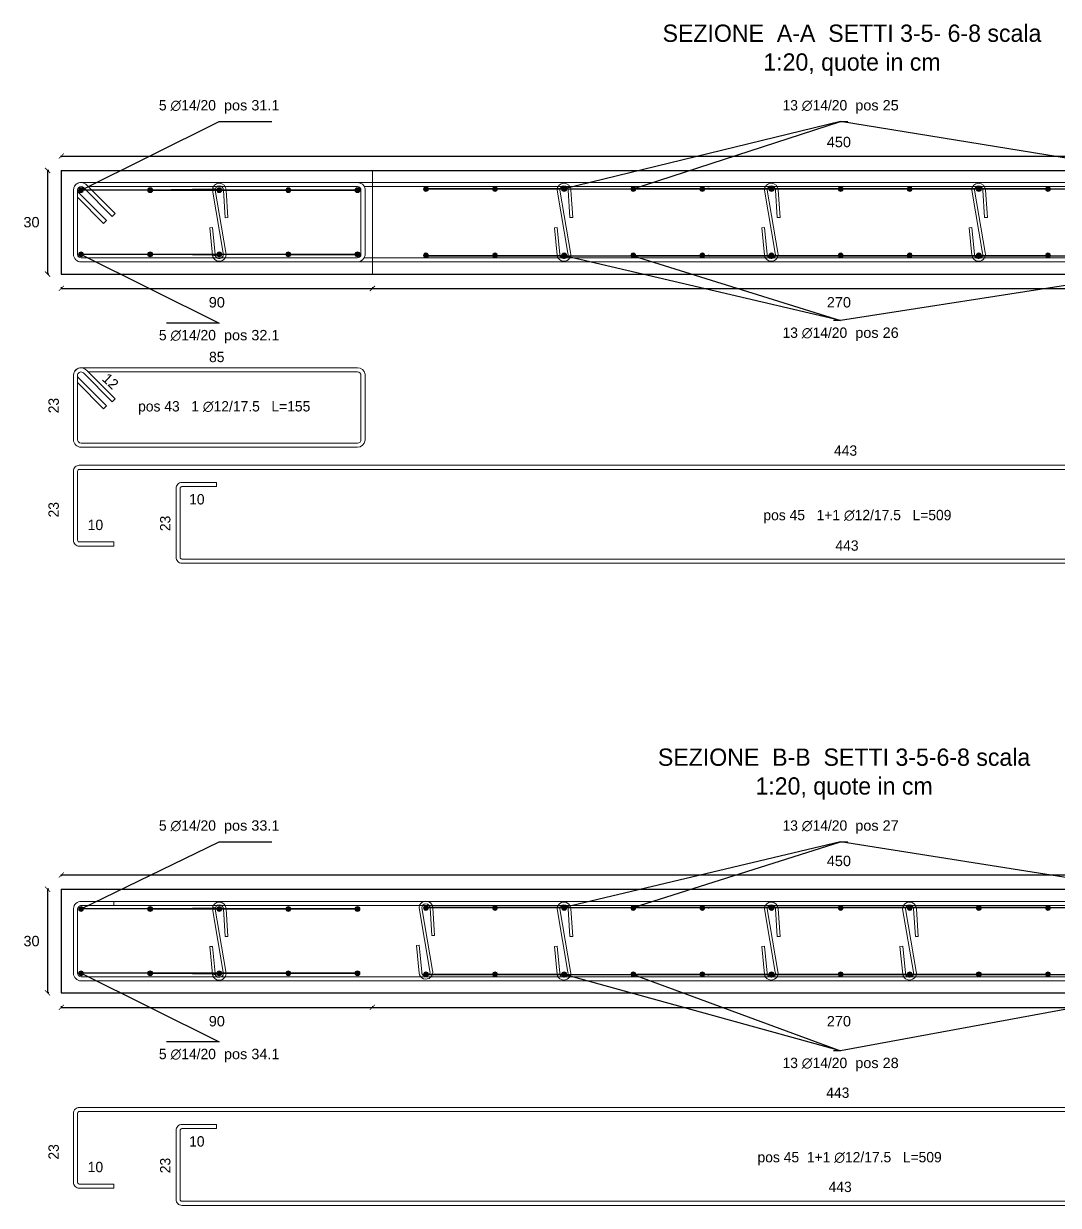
# Model space of a CAD drawing. Header units: millimetres. Extents: x 1415 to 3549, y 2194 to 4677.
# Drawn here: x 1722.825 to 1725.819, y 2311.706 to 2315.126 of the extents above; entities that cross this region are included whole.
import ezdxf
from ezdxf import colors
from ezdxf.entities.mleader import LeaderData, LeaderLine
from ezdxf.math import Vec2, Vec3

# ---------------------------------------------------------------- set-up
doc = ezdxf.new("R2010")
doc.units = ezdxf.units.MM
doc.linetypes.add('ACAD_ISO02W100', pattern=[15, 12, -3])
doc.layers.get('0').update_dxf_attribs({"plot": 0})
for name, color, linetype, lineweight in [('giunti', 7, 'Continuous', 15), ('Layer3', 7, 'Continuous', 15), ('Layer4', 7, 'Continuous', 15), ('quote', 252, 'Continuous', 5), ('Setti', 5, 'Continuous', 30), ('staffe', 10, 'Continuous', 9)]:
    doc.layers.add(name, color=color, linetype=linetype, lineweight=lineweight)
doc.styles.add('per i setti', font='ARIALN.TTF')
doc.styles.get("Standard").update_dxf_attribs({"font": 'arial.ttf'})
doc.dimstyles.new('quote c.a 1 sezione setti', dxfattribs={"dimtxt": 0.03, "dimasz": 0.015, "dimexe": 0.0005, "dimexo": 0.0015, "dimgap": 0.025, "dimtad": 2, "dimtih": 1, "dimtoh": 1, "dimdec": 0, "dimlfac": 100, "dimzin": 0, "dimdsep": 46, "dimtxsty": 'Standard', "dimblk": 'ARCHTICK', "dimcen": 0, "dimclre": 252, "dimadec": 0, "dimazin": 2, "dimtfac": 1, "dimtdec": 0, "dimtofl": 0, "dimtmove": 0, "dimatfit": 3, "dimfxl": 0.0035, "dimfxlon": 1, "dimtolj": 1, "dimtzin": 0, "dimarcsym": 0})

# ---------------------------------------------------------------- blocks, each defined once
blk = doc.blocks.new('_ArchTick')
at = {"color": 0, "linetype": 'ByBlock', "const_width": 0.15}
blk.add_lwpolyline([(-0.5, -0.5), (0.5, 0.5)], dxfattribs=at)
blk = doc.blocks.new('*D137')
at = {"layer": 'Defpoints', "color": 0, "transparency": 16777216}
for p in [(1722.9344, 2314.7014), (1722.8945, 2314.4014), (1722.9344, 2314.4014)]:
    blk.add_point(p, dxfattribs=at)
at = {"layer": 'quote', "color": 252, "lineweight": -2, "transparency": 16777216}
for p, q in [((1722.898, 2314.7014), (1722.894, 2314.7014)), ((1722.898, 2314.4014), (1722.894, 2314.4014))]:
    blk.add_line(p, q, dxfattribs=at)
at = {"layer": 'quote', "color": 0, "linetype": 'Continuous', "lineweight": -2, "transparency": 16777216}
blk.add_line((1722.8945, 2314.7014), (1722.8945, 2314.4014), dxfattribs=at)
at = {"layer": 'quote', "color": 0, "lineweight": -2, "transparency": 16777216, "xscale": 0.015, "yscale": 0.015, "zscale": 0.015}
for p, rotation in [((1722.8945, 2314.7014), 90), ((1722.8945, 2314.4014), 270)]:
    blk.add_blockref('_ArchTick', p, dxfattribs=dict(at, rotation=rotation))
at = {"layer": 'quote', "color": 0, "transparency": 16777216, "insert": (1722.8481, 2314.5514), "char_height": 0.03, "attachment_point": 5}
blk.add_mtext('\\A1;30', dxfattribs=at)
blk = doc.blocks.new('*D138')
at = {"layer": 'Defpoints', "color": 0, "transparency": 16777216}
for p in [(1727.4344, 2314.7431), (1722.9344, 2314.7014), (1727.4344, 2314.7014)]:
    blk.add_point(p, dxfattribs=at)
at = {"layer": 'quote', "color": 252, "lineweight": -2, "transparency": 16777216}
for p, q in [((1722.9344, 2314.7396), (1722.9344, 2314.7436)), ((1727.4344, 2314.7396), (1727.4344, 2314.7436))]:
    blk.add_line(p, q, dxfattribs=at)
at = {"layer": 'quote', "color": 0, "linetype": 'Continuous', "lineweight": -2, "transparency": 16777216}
blk.add_line((1722.9344, 2314.7431), (1727.4344, 2314.7431), dxfattribs=at)
at = {"layer": 'quote', "color": 0, "lineweight": -2, "transparency": 16777216, "xscale": 0.015, "yscale": 0.015, "zscale": 0.015, "rotation": 180}
blk.add_blockref('_ArchTick', (1722.9344, 2314.7431), dxfattribs=at)
at = {"layer": 'quote', "color": 0, "lineweight": -2, "transparency": 16777216, "xscale": 0.015, "yscale": 0.015, "zscale": 0.015}
blk.add_blockref('_ArchTick', (1727.4344, 2314.7431), dxfattribs=at)
at = {"layer": 'quote', "color": 0, "transparency": 16777216, "insert": (1725.1844, 2314.7834), "char_height": 0.03, "attachment_point": 5}
blk.add_mtext('\\A1;450', dxfattribs=at)
blk = doc.blocks.new('*D139')
at = {"layer": 'Defpoints', "color": 0, "transparency": 16777216}
for p in [(1722.9344, 2314.4014), (1723.8344, 2314.4014), (1723.8344, 2314.3598)]:
    blk.add_point(p, dxfattribs=at)
at = {"layer": 'quote', "color": 252, "lineweight": -2, "transparency": 16777216}
for p, q in [((1722.9344, 2314.3633), (1722.9344, 2314.3593)), ((1723.8344, 2314.3633), (1723.8344, 2314.3593))]:
    blk.add_line(p, q, dxfattribs=at)
at = {"layer": 'quote', "color": 0, "linetype": 'Continuous', "lineweight": -2, "transparency": 16777216}
blk.add_line((1722.9344, 2314.3598), (1723.8344, 2314.3598), dxfattribs=at)
at = {"layer": 'quote', "color": 0, "lineweight": -2, "transparency": 16777216, "xscale": 0.015, "yscale": 0.015, "zscale": 0.015, "rotation": 180}
blk.add_blockref('_ArchTick', (1722.9344, 2314.3598), dxfattribs=at)
at = {"layer": 'quote', "color": 0, "lineweight": -2, "transparency": 16777216, "xscale": 0.015, "yscale": 0.015, "zscale": 0.015}
blk.add_blockref('_ArchTick', (1723.8344, 2314.3598), dxfattribs=at)
at = {"layer": 'quote', "color": 0, "transparency": 16777216, "insert": (1723.3844, 2314.3195), "char_height": 0.03, "attachment_point": 5}
blk.add_mtext('\\A1;90', dxfattribs=at)
blk = doc.blocks.new('*D135')
at = {"layer": 'Defpoints', "color": 0, "transparency": 16777216}
for p in [(1723.8344, 2314.4014), (1726.5344, 2314.4014), (1726.5344, 2314.3598)]:
    blk.add_point(p, dxfattribs=at)
at = {"layer": 'quote', "color": 252, "lineweight": -2, "transparency": 16777216}
for p, q in [((1723.8344, 2314.3633), (1723.8344, 2314.3593)), ((1726.5344, 2314.3633), (1726.5344, 2314.3593))]:
    blk.add_line(p, q, dxfattribs=at)
at = {"layer": 'quote', "color": 0, "linetype": 'Continuous', "lineweight": -2, "transparency": 16777216}
blk.add_line((1723.8344, 2314.3598), (1726.5344, 2314.3598), dxfattribs=at)
at = {"layer": 'quote', "color": 0, "lineweight": -2, "transparency": 16777216, "xscale": 0.015, "yscale": 0.015, "zscale": 0.015, "rotation": 180}
blk.add_blockref('_ArchTick', (1723.8344, 2314.3598), dxfattribs=at)
at = {"layer": 'quote', "color": 0, "lineweight": -2, "transparency": 16777216, "xscale": 0.015, "yscale": 0.015, "zscale": 0.015}
blk.add_blockref('_ArchTick', (1726.5344, 2314.3598), dxfattribs=at)
at = {"layer": 'quote', "color": 0, "transparency": 16777216, "insert": (1725.1844, 2314.3195), "char_height": 0.03, "attachment_point": 5}
blk.add_mtext('\\A1;270', dxfattribs=at)
blk = doc.blocks.new('*U395')
at = {"layer": 'Layer3'}
blk.add_circle((0, 0), 0.007, dxfattribs=at)
blk = doc.blocks.new('*U396')
at = {"layer": 'Layer3', "color": 0, "linetype": 'ByBlock', "lineweight": -2, "transparency": 16777216}
for p in [(0, 0.186), (0.2, 0.186), (0.4, 0.186), (0.6, 0.186), (0.8, 0.186), (0, 0), (0.2, 0), (0.4, 0), (0.6, 0), (0.8, 0)]:
    blk.add_blockref('*U395', p, dxfattribs=at)
blk = doc.blocks.new('*U399')
at = {"layer": 'Layer3', "transparency": 33554687}
h = blk.add_hatch(color=256, dxfattribs=at)
h.dxf.hatch_style = 1
h.paths.add_polyline_path([(0.007, 0, 1), (-0.007, 0, 1)])
at = {"layer": 'Layer3'}
blk.add_circle((0, 0), 0.007, dxfattribs=at)
blk = doc.blocks.new('*U400')
at = {"layer": 'Layer3', "color": 0, "linetype": 'ByBlock', "lineweight": -2, "transparency": 16777216}
for p in [(0, 0), (0.2, 0), (0.4, 0), (0.6, 0), (0.8, 0), (1, 0), (1.2, 0), (1.4, 0), (1.6, 0), (1.8, 0), (2, 0), (2.2, 0), (2.4, 0), (0, -0.192), (0.2, -0.192), (0.4, -0.192), (0.6, -0.192), (0.8, -0.192), (1, -0.192), (1.2, -0.192), (1.4, -0.192), (1.6, -0.192), (1.8, -0.192), (2, -0.192), (2.2, -0.192), (2.4, -0.192)]:
    blk.add_blockref('*U399', p, dxfattribs=at)
blk = doc.blocks.new('*D999')
at = {"layer": 'Defpoints', "color": 0, "transparency": 16777216}
for p in [(1722.9344, 2312.6208), (1722.8945, 2312.3208), (1722.9344, 2312.3208)]:
    blk.add_point(p, dxfattribs=at)
at = {"layer": 'quote', "color": 252, "lineweight": -2, "transparency": 16777216}
for p, q in [((1722.898, 2312.6208), (1722.894, 2312.6208)), ((1722.898, 2312.3208), (1722.894, 2312.3208))]:
    blk.add_line(p, q, dxfattribs=at)
at = {"layer": 'quote', "color": 0, "linetype": 'Continuous', "lineweight": -2, "transparency": 16777216}
blk.add_line((1722.8945, 2312.6208), (1722.8945, 2312.3208), dxfattribs=at)
at = {"layer": 'quote', "color": 0, "lineweight": -2, "transparency": 16777216, "xscale": 0.015, "yscale": 0.015, "zscale": 0.015}
for p, rotation in [((1722.8945, 2312.6208), 90), ((1722.8945, 2312.3208), 270)]:
    blk.add_blockref('_ArchTick', p, dxfattribs=dict(at, rotation=rotation))
at = {"layer": 'quote', "color": 0, "transparency": 16777216, "insert": (1722.8481, 2312.4708), "char_height": 0.03, "attachment_point": 5}
blk.add_mtext('\\A1;30', dxfattribs=at)
blk = doc.blocks.new('*D1000')
at = {"layer": 'Defpoints', "color": 0, "transparency": 16777216}
for p in [(1727.4344, 2312.6624), (1722.9344, 2312.6208), (1727.4344, 2312.6208)]:
    blk.add_point(p, dxfattribs=at)
at = {"layer": 'quote', "color": 252, "lineweight": -2, "transparency": 16777216}
for p, q in [((1722.9344, 2312.6589), (1722.9344, 2312.6629)), ((1727.4344, 2312.6589), (1727.4344, 2312.6629))]:
    blk.add_line(p, q, dxfattribs=at)
at = {"layer": 'quote', "color": 0, "linetype": 'Continuous', "lineweight": -2, "transparency": 16777216}
blk.add_line((1722.9344, 2312.6624), (1727.4344, 2312.6624), dxfattribs=at)
at = {"layer": 'quote', "color": 0, "lineweight": -2, "transparency": 16777216, "xscale": 0.015, "yscale": 0.015, "zscale": 0.015, "rotation": 180}
blk.add_blockref('_ArchTick', (1722.9344, 2312.6624), dxfattribs=at)
at = {"layer": 'quote', "color": 0, "lineweight": -2, "transparency": 16777216, "xscale": 0.015, "yscale": 0.015, "zscale": 0.015}
blk.add_blockref('_ArchTick', (1727.4344, 2312.6624), dxfattribs=at)
at = {"layer": 'quote', "color": 0, "transparency": 16777216, "insert": (1725.1844, 2312.7027), "char_height": 0.03, "attachment_point": 5}
blk.add_mtext('\\A1;450', dxfattribs=at)
blk = doc.blocks.new('*D1001')
at = {"layer": 'Defpoints', "color": 0, "transparency": 16777216}
for p in [(1722.9344, 2312.3208), (1723.8344, 2312.3208), (1723.8344, 2312.2791)]:
    blk.add_point(p, dxfattribs=at)
at = {"layer": 'quote', "color": 252, "lineweight": -2, "transparency": 16777216}
for p, q in [((1722.9344, 2312.2826), (1722.9344, 2312.2786)), ((1723.8344, 2312.2826), (1723.8344, 2312.2786))]:
    blk.add_line(p, q, dxfattribs=at)
at = {"layer": 'quote', "color": 0, "linetype": 'Continuous', "lineweight": -2, "transparency": 16777216}
blk.add_line((1722.9344, 2312.2791), (1723.8344, 2312.2791), dxfattribs=at)
at = {"layer": 'quote', "color": 0, "lineweight": -2, "transparency": 16777216, "xscale": 0.015, "yscale": 0.015, "zscale": 0.015, "rotation": 180}
blk.add_blockref('_ArchTick', (1722.9344, 2312.2791), dxfattribs=at)
at = {"layer": 'quote', "color": 0, "lineweight": -2, "transparency": 16777216, "xscale": 0.015, "yscale": 0.015, "zscale": 0.015}
blk.add_blockref('_ArchTick', (1723.8344, 2312.2791), dxfattribs=at)
at = {"layer": 'quote', "color": 0, "transparency": 16777216, "insert": (1723.3844, 2312.2388), "char_height": 0.03, "attachment_point": 5}
blk.add_mtext('\\A1;90', dxfattribs=at)
blk = doc.blocks.new('*D998')
at = {"layer": 'Defpoints', "color": 0, "transparency": 16777216}
for p in [(1723.8344, 2312.3208), (1726.5344, 2312.3208), (1726.5344, 2312.2791)]:
    blk.add_point(p, dxfattribs=at)
at = {"layer": 'quote', "color": 252, "lineweight": -2, "transparency": 16777216}
for p, q in [((1723.8344, 2312.2826), (1723.8344, 2312.2786)), ((1726.5344, 2312.2826), (1726.5344, 2312.2786))]:
    blk.add_line(p, q, dxfattribs=at)
at = {"layer": 'quote', "color": 0, "linetype": 'Continuous', "lineweight": -2, "transparency": 16777216}
blk.add_line((1723.8344, 2312.2791), (1726.5344, 2312.2791), dxfattribs=at)
at = {"layer": 'quote', "color": 0, "lineweight": -2, "transparency": 16777216, "xscale": 0.015, "yscale": 0.015, "zscale": 0.015, "rotation": 180}
blk.add_blockref('_ArchTick', (1723.8344, 2312.2791), dxfattribs=at)
at = {"layer": 'quote', "color": 0, "lineweight": -2, "transparency": 16777216, "xscale": 0.015, "yscale": 0.015, "zscale": 0.015}
blk.add_blockref('_ArchTick', (1726.5344, 2312.2791), dxfattribs=at)
at = {"layer": 'quote', "color": 0, "transparency": 16777216, "insert": (1725.1844, 2312.2388), "char_height": 0.03, "attachment_point": 5}
blk.add_mtext('\\A1;270', dxfattribs=at)
blk = doc.blocks.new('*U994')
at = {"layer": 'Layer3'}
blk.add_circle((0, 0), 0.007, dxfattribs=at)
blk = doc.blocks.new('*U995')
at = {"layer": 'Layer3', "color": 0, "linetype": 'ByBlock', "lineweight": -2, "transparency": 16777216}
for p in [(0, 0.186), (0.2, 0.186), (0.4, 0.186), (0.6, 0.186), (0.8, 0.186), (0, 0), (0.2, 0), (0.4, 0), (0.6, 0), (0.8, 0)]:
    blk.add_blockref('*U994', p, dxfattribs=at)
blk = doc.blocks.new('*U992')
at = {"layer": 'Layer3', "transparency": 33554687}
h = blk.add_hatch(color=256, dxfattribs=at)
h.dxf.hatch_style = 1
h.paths.add_polyline_path([(0.007, 0, 1), (-0.007, 0, 1)])
at = {"layer": 'Layer3'}
blk.add_circle((0, 0), 0.007, dxfattribs=at)
blk = doc.blocks.new('*U993')
at = {"layer": 'Layer3', "color": 0, "linetype": 'ByBlock', "lineweight": -2, "transparency": 16777216}
for p in [(0, 0), (0.2, 0), (0.4, 0), (0.6, 0), (0.8, 0), (1, 0), (1.2, 0), (1.4, 0), (1.6, 0), (1.8, 0), (2, 0), (2.2, 0), (2.4, 0), (0, -0.192), (0.2, -0.192), (0.4, -0.192), (0.6, -0.192), (0.8, -0.192), (1, -0.192), (1.2, -0.192), (1.4, -0.192), (1.6, -0.192), (1.8, -0.192), (2, -0.192), (2.2, -0.192), (2.4, -0.192)]:
    blk.add_blockref('*U992', p, dxfattribs=at)

msp = doc.modelspace()

# ---------------------------------------------------------------- hatches: boundary and pattern name
at = {"layer": 'Layer3', "transparency": 33554687}
h = msp.add_hatch(color=256, dxfattribs=at)
h.dxf.hatch_style = 1
h.paths.add_polyline_path([(1722.9844, 2314.6444, 1), (1722.9984, 2314.6444, 1)])
h = msp.add_hatch(color=256, dxfattribs=at)
h.dxf.hatch_style = 1
h.paths.add_polyline_path([(1723.1844, 2314.6444, 1), (1723.1984, 2314.6444, 1)])
h = msp.add_hatch(color=256, dxfattribs=at)
h.dxf.hatch_style = 1
h.paths.add_polyline_path([(1723.3844, 2314.6444, 1), (1723.3984, 2314.6444, 1)])
h = msp.add_hatch(color=256, dxfattribs=at)
h.dxf.hatch_style = 1
h.paths.add_polyline_path([(1723.5844, 2314.6444, 1), (1723.5984, 2314.6444, 1)])
h = msp.add_hatch(color=256, dxfattribs=at)
h.dxf.hatch_style = 1
h.paths.add_polyline_path([(1723.7844, 2314.6444, 1), (1723.7984, 2314.6444, 1)])
h = msp.add_hatch(color=256, dxfattribs=at)
h.dxf.hatch_style = 1
h.paths.add_polyline_path([(1722.9844, 2314.4584, 1), (1722.9984, 2314.4584, 1)])
h = msp.add_hatch(color=256, dxfattribs=at)
h.dxf.hatch_style = 1
h.paths.add_polyline_path([(1723.1844, 2314.4584, 1), (1723.1984, 2314.4584, 1)])
h = msp.add_hatch(color=256, dxfattribs=at)
h.dxf.hatch_style = 1
h.paths.add_polyline_path([(1723.3844, 2314.4584, 1), (1723.3984, 2314.4584, 1)])
h = msp.add_hatch(color=256, dxfattribs=at)
h.dxf.hatch_style = 1
h.paths.add_polyline_path([(1723.5844, 2314.4584, 1), (1723.5984, 2314.4584, 1)])
h = msp.add_hatch(color=256, dxfattribs=at)
h.dxf.hatch_style = 1
h.paths.add_polyline_path([(1723.7844, 2314.4584, 1), (1723.7984, 2314.4584, 1)])
h = msp.add_hatch(color=256, dxfattribs=at)
h.dxf.hatch_style = 1
h.paths.add_polyline_path([(1722.9844, 2312.5638, 1), (1722.9984, 2312.5638, 1)])
h = msp.add_hatch(color=256, dxfattribs=at)
h.dxf.hatch_style = 1
h.paths.add_polyline_path([(1723.1844, 2312.5638, 1), (1723.1984, 2312.5638, 1)])
h = msp.add_hatch(color=256, dxfattribs=at)
h.dxf.hatch_style = 1
h.paths.add_polyline_path([(1723.3844, 2312.5638, 1), (1723.3984, 2312.5638, 1)])
h = msp.add_hatch(color=256, dxfattribs=at)
h.dxf.hatch_style = 1
h.paths.add_polyline_path([(1723.5844, 2312.5638, 1), (1723.5984, 2312.5638, 1)])
h = msp.add_hatch(color=256, dxfattribs=at)
h.dxf.hatch_style = 1
h.paths.add_polyline_path([(1723.7844, 2312.5638, 1), (1723.7984, 2312.5638, 1)])
h = msp.add_hatch(color=256, dxfattribs=at)
h.dxf.hatch_style = 1
h.paths.add_polyline_path([(1722.9844, 2312.3778, 1), (1722.9984, 2312.3778, 1)])
h = msp.add_hatch(color=256, dxfattribs=at)
h.dxf.hatch_style = 1
h.paths.add_polyline_path([(1723.1844, 2312.3778, 1), (1723.1984, 2312.3778, 1)])
h = msp.add_hatch(color=256, dxfattribs=at)
h.dxf.hatch_style = 1
h.paths.add_polyline_path([(1723.3844, 2312.3777, 1), (1723.3984, 2312.3777, 1)])
h = msp.add_hatch(color=256, dxfattribs=at)
h.dxf.hatch_style = 1
h.paths.add_polyline_path([(1723.5844, 2312.3778, 1), (1723.5984, 2312.3778, 1)])
h = msp.add_hatch(color=256, dxfattribs=at)
h.dxf.hatch_style = 1
h.paths.add_polyline_path([(1723.7844, 2312.3778, 1), (1723.7984, 2312.3778, 1)])

# ---------------------------------------------------------------- linework, layer by layer
at = {"layer": 'giunti'}
for centre, radius, start, end in [((1722.9915, 2314.6443), 0.0221, 87.462, 176.4146), ((1722.9914, 2314.6444), 0.01, 44.7158, 217.7387)]:
    msp.add_arc(centre, radius, start, end, dxfattribs=at)
at = {"layer": 'Layer4', "linetype": 'ACAD_ISO02W100', "ltscale": 0.2}
msp.add_line((1723.8344, 2314.4014), (1723.8344, 2314.7014), dxfattribs=at)
at = {"layer": 'Setti'}
for points in [[(1722.9344, 2314.7014), (1722.9344, 2314.7014), (1722.9344, 2314.7014), (1722.9344, 2314.5514), (1722.9344, 2314.4014), (1724.9344, 2314.4014), (1725.4044, 2314.4014)], [(1722.9344, 2314.7014), (1727.4344, 2314.7014), (1727.4344, 2314.5514)], [(1725.4044, 2314.4014), (1727.4344, 2314.4014), (1727.4344, 2314.5514)], [(1722.9344, 2312.6208), (1722.9344, 2312.6208), (1722.9344, 2312.6208), (1722.9344, 2312.4708), (1722.9344, 2312.3208), (1724.9344, 2312.3208), (1725.4044, 2312.3208)], [(1722.9344, 2312.6208), (1727.4344, 2312.6208), (1727.4344, 2312.4708)], [(1725.4044, 2312.3208), (1727.4344, 2312.3208), (1727.4344, 2312.4708)]]:
    msp.add_lwpolyline(points, dxfattribs=at)
at = {"layer": 'staffe'}
for p, q in [((1723.7915, 2314.6664), (1722.9925, 2314.6664)), ((1722.9694, 2314.6457), (1722.9694, 2314.5514)), ((1722.9814, 2314.6454), (1722.9814, 2314.5514)), ((1723.7194, 2314.6544), (1723.0123, 2314.6544)), ((1723.7914, 2314.6544), (1723.0123, 2314.6544)), ((1723.8014, 2314.6444), (1723.8014, 2314.5502)), ((1723.8134, 2314.6482), (1723.8134, 2314.5502)), ((1723.8134, 2314.6223), (1723.8134, 2314.5502)), ((1722.9694, 2314.5514), (1722.9694, 2314.4584)), ((1722.9814, 2314.5514), (1722.9814, 2314.4584)), ((1723.8014, 2314.5502), (1723.8014, 2314.4584)), ((1723.8134, 2314.5502), (1723.8134, 2314.4565)), ((1723.8134, 2314.5502), (1723.8134, 2314.4565)), ((1722.9914, 2314.4484), (1723.7914, 2314.4484)), ((1722.9914, 2314.4364), (1723.7914, 2314.4365)), ((1722.9694, 2314.1094), (1722.9694, 2314.0151)), ((1722.9814, 2314.109), (1722.9814, 2314.0151)), ((1723.7915, 2314.1301), (1722.9925, 2314.1301)), ((1723.7194, 2314.1181), (1723.0123, 2314.1181)), ((1723.7914, 2314.1181), (1723.0123, 2314.1181)), ((1723.8134, 2314.1118), (1723.8134, 2314.0138)), ((1723.8014, 2314.1081), (1723.8014, 2314.0138)), ((1723.8134, 2314.086), (1723.8134, 2314.0138)), ((1722.9694, 2314.0151), (1722.9694, 2313.9221)), ((1722.9814, 2314.0151), (1722.9814, 2313.9215)), ((1723.8014, 2314.0138), (1723.8014, 2313.9208)), ((1723.8134, 2314.0138), (1723.8134, 2313.9202)), ((1723.8134, 2314.0138), (1723.8134, 2313.9202)), ((1722.9914, 2313.9121), (1723.7914, 2313.9121)), ((1722.9914, 2313.9001), (1723.7914, 2313.9002)), ((1723.7194, 2312.5738), (1722.9924, 2312.5738)), ((1723.7914, 2312.5738), (1722.9924, 2312.5738)), ((1723.7915, 2312.5858), (1722.9925, 2312.5858)), ((1722.9694, 2312.565), (1722.9694, 2312.4708)), ((1722.9814, 2312.5647), (1722.9814, 2312.4708)), ((1722.9694, 2312.4708), (1722.9694, 2312.3778)), ((1722.9814, 2312.4708), (1722.9814, 2312.3778)), ((1722.9914, 2312.3678), (1723.7914, 2312.3678)), ((1722.9914, 2312.3558), (1723.7914, 2312.3558))]:
    msp.add_line(p, q, dxfattribs=at)
for points in [[(1722.9694, 2314.6444, -0.630562), (1723.0052, 2314.6615), (1723.09, 2314.5766), (1723.0815, 2314.5681), (1722.9985, 2314.6515)], [(1723.4105, 2314.4638, -1.077253), (1723.3717, 2314.4559), (1723.3637, 2314.5355), (1723.3716, 2314.5363), (1723.3795, 2314.4583, 1.13956), (1723.4028, 2314.4617), (1723.3714, 2314.6444, -0.995345), (1723.4113, 2314.6445), (1723.4167, 2314.5652), (1723.4087, 2314.5646), (1723.4033, 2314.6444, 0.995345), (1723.3794, 2314.6444), (1723.4105, 2314.4636)], [(1724.4079, 2314.4639, -1.077253), (1724.3691, 2314.456), (1724.361, 2314.5356), (1724.369, 2314.5364), (1724.3769, 2314.4584, 1.13956), (1724.4002, 2314.4618), (1724.3688, 2314.6446, -0.995345), (1724.4087, 2314.6446), (1724.4141, 2314.5653), (1724.4061, 2314.5647), (1724.4007, 2314.6445, 0.995345), (1724.3768, 2314.6445), (1724.4079, 2314.4638)], [(1725.0079, 2314.4639, -1.077253), (1724.9691, 2314.456), (1724.961, 2314.5356), (1724.969, 2314.5364), (1724.9769, 2314.4584, 1.13956), (1725.0002, 2314.4618), (1724.9688, 2314.6446, -0.995345), (1725.0087, 2314.6446), (1725.0141, 2314.5653), (1725.0061, 2314.5647), (1725.0007, 2314.6445, 0.995345), (1724.9768, 2314.6445), (1725.0079, 2314.4638)], [(1725.6079, 2314.4639, -1.077253), (1725.5691, 2314.456), (1725.561, 2314.5356), (1725.569, 2314.5364), (1725.5769, 2314.4584, 1.13956), (1725.6002, 2314.4618), (1725.5688, 2314.6446, -0.995345), (1725.6087, 2314.6446), (1725.6141, 2314.5653), (1725.6061, 2314.5647), (1725.6007, 2314.6445, 0.995345), (1725.5768, 2314.6445), (1725.6079, 2314.4638)], [(1723.3823, 2314.4505, 0.790491), (1723.4028, 2314.4617, 0.790491)], [(1722.9864, 2313.614, -0.414214), (1722.9694, 2313.631), (1722.9694, 2313.731), (1722.9694, 2313.831, -0.414214), (1722.9864, 2313.848), (1724.2214, 2313.848), (1725.4364, 2313.848), (1726.6381, 2313.848), (1727.3323, 2313.848), (1726.6381, 2313.848), (1725.4364, 2313.848), (1724.2214, 2313.848), (1722.9864, 2313.848, 0.414214), (1722.9694, 2313.831), (1722.9694, 2313.731), (1722.9694, 2313.631, 0.414214), (1722.9864, 2313.614), (1723.0864, 2313.614), (1723.0864, 2313.624)], [(1722.9864, 2313.626, -0.414214), (1722.9814, 2313.631), (1722.9814, 2313.731), (1722.9814, 2313.831, -0.414214), (1722.9864, 2313.836), (1724.2214, 2313.836), (1725.4364, 2313.836), (1727.3323, 2313.836)], [(1723.2833, 2313.7984, 0.414214), (1723.2663, 2313.7814), (1723.2663, 2313.6814), (1723.2663, 2313.5814, 0.414214), (1723.2833, 2313.5644), (1724.5183, 2313.5644), (1725.7333, 2313.5644), (1726.935, 2313.5644), (1727.6291, 2313.5644), (1726.935, 2313.5644), (1725.7333, 2313.5644), (1724.5183, 2313.5644), (1723.2833, 2313.5644, -0.414214), (1723.2663, 2313.5814), (1723.2663, 2313.6814), (1723.2663, 2313.7814, -0.414214), (1723.2833, 2313.7984), (1723.3833, 2313.7984), (1723.3833, 2313.7884)], [(1723.2833, 2313.7864, 0.414214), (1723.2783, 2313.7814), (1723.2783, 2313.6814), (1723.2783, 2313.5814, 0.414214), (1723.2833, 2313.5764), (1724.5183, 2313.5764), (1725.7333, 2313.5764), (1727.6291, 2313.5764)], [(1723.4105, 2312.3831, -1.077253), (1723.3717, 2312.3752), (1723.3637, 2312.4548), (1723.3716, 2312.4556), (1723.3795, 2312.3776, 1.13956), (1723.4028, 2312.381), (1723.3714, 2312.5638, -0.995345), (1723.4113, 2312.5638), (1723.4167, 2312.4845), (1723.4087, 2312.4839), (1723.4033, 2312.5638, 0.995345), (1723.3794, 2312.5637), (1723.4105, 2312.383)], [(1724.0085, 2312.3861, -1.077253), (1723.9697, 2312.3782), (1723.9617, 2312.4578), (1723.9696, 2312.4586), (1723.9775, 2312.3806, 1.13956), (1724.0008, 2312.384), (1723.9694, 2312.5668, -0.995345), (1724.0093, 2312.5668), (1724.0147, 2312.4875), (1724.0068, 2312.4869), (1724.0013, 2312.5668, 0.995345), (1723.9774, 2312.5667), (1724.0085, 2312.386)], [(1724.4079, 2312.3833, -1.077253), (1724.3691, 2312.3754), (1724.361, 2312.455), (1724.369, 2312.4558), (1724.3769, 2312.3777, 1.13956), (1724.4002, 2312.3812), (1724.3688, 2312.5639, -0.995345), (1724.4087, 2312.5639), (1724.4141, 2312.4846), (1724.4061, 2312.4841), (1724.4007, 2312.5639, 0.995345), (1724.3768, 2312.5639), (1724.4079, 2312.3831)], [(1725.0079, 2312.3833, -1.077253), (1724.9691, 2312.3754), (1724.961, 2312.455), (1724.969, 2312.4558), (1724.9769, 2312.3777, 1.13956), (1725.0002, 2312.3812), (1724.9688, 2312.5639, -0.995345), (1725.0087, 2312.5639), (1725.0141, 2312.4846), (1725.0061, 2312.4841), (1725.0007, 2312.5639, 0.995345), (1724.9768, 2312.5639), (1725.0079, 2312.3831)], [(1725.4079, 2312.3833, -1.077253), (1725.3691, 2312.3754), (1725.361, 2312.455), (1725.369, 2312.4558), (1725.3769, 2312.3777, 1.13956), (1725.4002, 2312.3812), (1725.3688, 2312.5639, -0.995345), (1725.4087, 2312.5639), (1725.4141, 2312.4846), (1725.4061, 2312.4841), (1725.4007, 2312.5639, 0.995345), (1725.3768, 2312.5639), (1725.4079, 2312.3831)], [(1723.3823, 2312.3698, 0.790491), (1723.4028, 2312.381, 0.790491)], [(1722.9864, 2311.7556, -0.414214), (1722.9694, 2311.7726), (1722.9694, 2311.8726), (1722.9694, 2311.9726, -0.414214), (1722.9864, 2311.9896), (1724.2214, 2311.9896), (1725.4364, 2311.9896), (1726.6381, 2311.9896), (1727.3323, 2311.9896), (1726.6381, 2311.9896), (1725.4364, 2311.9896), (1724.2214, 2311.9896), (1722.9864, 2311.9896, 0.414214), (1722.9694, 2311.9726), (1722.9694, 2311.8726), (1722.9694, 2311.7726, 0.414214), (1722.9864, 2311.7556), (1723.0864, 2311.7556), (1723.0864, 2311.7656)], [(1722.9864, 2311.7676, -0.414214), (1722.9814, 2311.7726), (1722.9814, 2311.8726), (1722.9814, 2311.9726, -0.414214), (1722.9864, 2311.9776), (1724.2214, 2311.9776), (1725.4364, 2311.9776), (1727.3323, 2311.9776)], [(1723.2833, 2311.94, 0.414214), (1723.2663, 2311.923), (1723.2663, 2311.823), (1723.2663, 2311.723, 0.414214), (1723.2833, 2311.706), (1724.5183, 2311.706), (1725.7333, 2311.706), (1726.935, 2311.706), (1727.6291, 2311.706), (1726.935, 2311.706), (1725.7333, 2311.706), (1724.5183, 2311.706), (1723.2833, 2311.706, -0.414214), (1723.2663, 2311.723), (1723.2663, 2311.823), (1723.2663, 2311.923, -0.414214), (1723.2833, 2311.94), (1723.3833, 2311.94), (1723.3833, 2311.93)], [(1723.2833, 2311.928, 0.414214), (1723.2783, 2311.923), (1723.2783, 2311.823), (1723.2783, 2311.723, 0.414214), (1723.2833, 2311.718), (1724.5183, 2311.718), (1725.7333, 2311.718), (1727.6291, 2311.718)]]:
    msp.add_lwpolyline(points, format="xyb", dxfattribs=at)
for points in [[(1723.7194, 2314.6664), (1724.9344, 2314.6664)], [(1725.4044, 2314.6664), (1724.9344, 2314.6664)], [(1726.6494, 2314.6664), (1725.4044, 2314.6664)], [(1722.9835, 2314.6383), (1723.0651, 2314.5566), (1723.0565, 2314.5481), (1722.9814, 2314.6236)], [(1726.5577, 2314.6544), (1723.8111, 2314.6544)], [(1723.7194, 2314.4364), (1724.9344, 2314.4364)], [(1723.811, 2314.4484), (1726.5578, 2314.4484)], [(1725.4044, 2314.4364), (1724.9344, 2314.4364)], [(1726.6494, 2314.4364), (1725.4044, 2314.4364)], [(1722.9985, 2314.1152), (1723.0815, 2314.0318), (1723.09, 2314.0403)], [(1723.0085, 2314.1219), (1723.0899, 2314.0403)], [(1722.9814, 2314.0873), (1723.0565, 2314.0118), (1723.0651, 2314.0202)], [(1722.9836, 2314.1019), (1723.065, 2314.0203)], [(1723.2833, 2313.7864), (1723.3833, 2313.7864)], [(1723.3833, 2313.7984), (1723.3833, 2313.7864)], [(1722.9864, 2313.626), (1723.0864, 2313.626)], [(1723.0864, 2313.614), (1723.0864, 2313.626)], [(1723.0864, 2312.5738), (1723.0864, 2312.5858)], [(1723.7194, 2312.5858), (1724.9344, 2312.5858)], [(1726.5577, 2312.5738), (1723.7914, 2312.5738)], [(1725.4044, 2312.5858), (1724.9344, 2312.5858)], [(1726.6494, 2312.5858), (1725.4044, 2312.5858)], [(1723.7914, 2312.3678), (1726.5578, 2312.3678)], [(1723.7194, 2312.3558), (1724.9344, 2312.3558)], [(1725.4044, 2312.3558), (1724.9344, 2312.3558)], [(1726.6494, 2312.3558), (1725.4044, 2312.3558)], [(1723.2833, 2311.928), (1723.3833, 2311.928)], [(1723.3833, 2311.94), (1723.3833, 2311.928)], [(1722.9864, 2311.7676), (1723.0864, 2311.7676)], [(1723.0864, 2311.7556), (1723.0864, 2311.7676)]]:
    msp.add_lwpolyline(points, dxfattribs=at)
for centre, radius, start, end in [((1723.7911, 2314.6437), 0.0227, 11.2185, 89.1623), ((1723.7914, 2314.6444), 0.01, 0, 90), ((1722.9915, 2314.4585), 0.022, 180.1278, 269.8195), ((1722.9914, 2314.4584), 0.01, 180, 270), ((1723.7914, 2314.4584), 0.01, 270, 0), ((1723.7914, 2314.4586), 0.0221, 270, 354.6583), ((1722.9915, 2314.108), 0.0221, 87.462, 176.4146), ((1722.9914, 2314.1081), 0.022, 38.8149, 180), ((1722.9914, 2314.1081), 0.01, 44.7158, 232.1403), ((1723.7914, 2314.1081), 0.01, 0, 92.0756), ((1723.7911, 2314.1074), 0.0227, 11.2185, 89.1623), ((1722.9915, 2313.9222), 0.022, 180.1278, 269.8195), ((1722.9914, 2313.9221), 0.01, 174.74, 270), ((1723.7914, 2313.9221), 0.01, 269.9079, 4.9972), ((1723.7914, 2313.9223), 0.0221, 270, 354.6583), ((1722.9915, 2312.5637), 0.0221, 87.462, 176.4146), ((1722.9915, 2312.5637), 0.0101, 84.5581, 184.858), ((1722.9915, 2312.3778), 0.022, 180.1278, 269.8195), ((1722.9914, 2312.3778), 0.01, 180, 270)]:
    msp.add_arc(centre, radius, start, end, dxfattribs=at)

# ---------------------------------------------------------------- block references
at = {"layer": 'Layer3'}
for name, p in [('*U396', (1722.9914, 2314.4584)), ('*U400', (1723.9894, 2314.6474)), ('*U995', (1722.9914, 2312.3778)), ('*U993', (1723.9894, 2312.5668))]:
    msp.add_blockref(name, p, dxfattribs=at)

# ---------------------------------------------------------------- texts
at = {"layer": 'Layer3', "char_height": 0.05, "attachment_point": 1}
for s, width, insert in [('\\pxqc;{\\fBahnschrift Light|b0|i0|c0|p34;SEZIONE  A-A  SETTI 3-5- 6-8 scala 1:20, quote in cm}', 1.258665, (1724.5929, 2315.1235)), ('\\pxqc;{\\fBahnschrift Light|b0|i0|c0|p34;SEZIONE  B-B  SETTI 3-5-6-8 scala 1:20, quote in cm}', 1.213039, (1724.5929, 2313.0282))]:
    msp.add_mtext_dynamic_manual_height_columns(s, width=width, gutter_width=12.5, heights=[0], dxfattribs=dict(at, insert=insert))
at = {"layer": 'quote', "char_height": 0.03, "attachment_point": 1, "style": 'per i setti'}
for s, width, insert in [('\\pxqc;{\\fBahnschrift Light|b0|i0|c0|p34;85}', 0.151763, (1723.3083, 2314.1765)), ('\\pxqc;{\\fBahnschrift Light|b0|i0|c0|p34;pos 43   1 ∅12/17.5   L=155}', 0.944316, (1722.9336, 2314.0337)), ('\\pxqc;{\\fBahnschrift Light|b0|i0|c0|p34;443}', 0.944316, (1724.7316, 2313.9056)), ('\\pxqc;{\\fBahnschrift Light|b0|i0|c0|p34;10}', 0.944316, (1722.8544, 2313.7646)), ('\\pxqc;{\\fBahnschrift Light|b0|i0|c0|p34;pos 45   1+1 ∅12/17.5   L=509}', 0.944316, (1724.7658, 2313.7189)), ('\\pxqc;{\\fBahnschrift Light|b0|i0|c0|p34;10}', 0.944316, (1722.561, 2313.6905)), ('\\pxqc;{\\fBahnschrift Light|b0|i0|c0|p34;443}', 0.944316, (1724.7356, 2313.6307)), ('\\pxqc;{\\fBahnschrift Light|b0|i0|c0|p34;443}', 0.944316, (1724.7091, 2312.0471)), ('\\pxqc;{\\fBahnschrift Light|b0|i0|c0|p34;10}', 0.944316, (1722.8544, 2311.9061)), ('\\pxqc;{\\fBahnschrift Light|b0|i0|c0|p34;pos 45  1+1 ∅12/17.5   L=509}', 0.944316, (1724.7433, 2311.8605)), ('\\pxqc;{\\fBahnschrift Light|b0|i0|c0|p34;10}', 0.944316, (1722.561, 2311.8321)), ('\\pxqc;{\\fBahnschrift Light|b0|i0|c0|p34;443}', 0.944316, (1724.7159, 2311.7745))]:
    msp.add_mtext_dynamic_manual_height_columns(s, width=width, gutter_width=12.5, heights=[0], dxfattribs=dict(at, insert=insert))
for s, width, insert, rotation in [('\\pxqc;{\\fBahnschrift Light|b0|i0|c0|p34;12}', 0.101064, (1723.0497, 2314.1365), 317.3394), ('\\pxqc;{\\fBahnschrift Light|b0|i0|c0|p34;23}', 0.101064, (1722.8972, 2313.9702), 90), ('\\pxqc;{\\fBahnschrift Light|b0|i0|c0|p34;23}', 0.101064, (1722.8972, 2313.6687), 90), ('\\pxqc;{\\fBahnschrift Light|b0|i0|c0|p34;23}', 0.077936, (1723.2201, 2313.6407), 90), ('\\pxqc;{\\fBahnschrift Light|b0|i0|c0|p34;23}', 0.101064, (1722.8972, 2311.8102), 90), ('\\pxqc;{\\fBahnschrift Light|b0|i0|c0|p34;23}', 0.077936, (1723.2201, 2311.7823), 90)]:
    msp.add_mtext_dynamic_manual_height_columns(s, width=width, gutter_width=12.5, heights=[0], dxfattribs=dict(at, insert=insert, rotation=rotation))

# ---------------------------------------------------------------- dimensions: what is measured, and where the dimension line sits
at = {"layer": 'quote'}
for base, p1, p2, picture, middle in [((1727.4344, 2314.7431), (1722.9344, 2314.7014), (1727.4344, 2314.7014), '*D138', (1725.1844, 2314.7834)), ((1723.8344, 2314.3598), (1722.9344, 2314.4014), (1723.8344, 2314.4014), '*D139', (1723.3844, 2314.3195)), ((1726.5344, 2314.3598), (1723.8344, 2314.4014), (1726.5344, 2314.4014), '*D135', (1725.1844, 2314.3195)), ((1727.4344, 2312.6624), (1722.9344, 2312.6208), (1727.4344, 2312.6208), '*D1000', (1725.1844, 2312.7027)), ((1723.8344, 2312.2791), (1722.9344, 2312.3208), (1723.8344, 2312.3208), '*D1001', (1723.3844, 2312.2388)), ((1726.5344, 2312.2791), (1723.8344, 2312.3208), (1726.5344, 2312.3208), '*D998', (1725.1844, 2312.2388))]:
    dim = msp.add_linear_dim(base=base, p1=p1, p2=p2, dimstyle='quote c.a 1 sezione setti', dxfattribs=at)
    dim.commit()
    dim.dimension.update_dxf_attribs({"geometry": picture, "text_midpoint": middle})
for base, p1, p2, picture, middle in [((1722.8945, 2314.4014), (1722.9344, 2314.7014), (1722.9344, 2314.4014), '*D137', (1722.8481, 2314.5514)), ((1722.8945, 2312.3208), (1722.9344, 2312.6208), (1722.9344, 2312.3208), '*D999', (1722.8481, 2312.4708))]:
    dim = msp.add_linear_dim(base=base, p1=p1, p2=p2, angle=90, dimstyle='quote c.a 1 sezione setti', dxfattribs=at)
    dim.commit()
    dim.dimension.update_dxf_attribs({"geometry": picture, "text_midpoint": middle})

# ---------------------------------------------------------------- leaders
ml = msp.add_multileader_mtext('Standard', dxfattribs=at)
ml.set_content('\\A1;{\\fBahnschrift Light|b0|i0|c0|p34;5 ∅14/20} {\\A0; pos 31.1}', color=256)
ml.set_leader_properties()
ml.build(insert=Vec2(0, 0))
ml.multileader.update_dxf_attribs({"text_attachment_direction": 1, "dogleg_length": 0.03, "arrow_head_size": 0.02})
ctx = ml.context
ctx.base_point, ctx.char_height, ctx.arrow_head_size, ctx.landing_gap_size, ctx.plane_origin = Vec3(1723.3913, 2314.8432), 0.03, 0.02, 0.02, Vec3(1722.9914, 2314.6444)
ctx.text_align_type = 1
notes = []
notes.append((ctx, [(0, (1, 1, 0), (1723.3913, 2314.8432), (1, 0), 0.1523, [(0, [(1723.3946, 2314.647), (1723.1916, 2314.644), (1723.5914, 2314.6444), (1723.7914, 2314.6444), (1722.9914, 2314.6444), (1723.3913, 2314.8432)], 0, [])])]))
ctx.mtext.insert, ctx.mtext.width, ctx.mtext.alignment, ctx.mtext.flow_direction = Vec3(1723.3913, 2314.905), 0.360051, 2, 5
ml = msp.add_multileader_mtext('Standard', dxfattribs=at)
ml.set_content('\\A1;{\\fBahnschrift Light|b0|i0|c0|p34;13 ∅14/20} {\\A0; pos 25}', color=256)
ml.set_leader_properties()
ml.build(insert=Vec2(0, 0))
ml.multileader.update_dxf_attribs({"text_attachment_direction": 1, "dogleg_length": 0.1523, "arrow_head_size": 0.02})
ctx = ml.context
ctx.base_point, ctx.char_height, ctx.arrow_head_size, ctx.landing_gap_size, ctx.plane_origin = Vec3(1725.1894, 2314.8432), 0.03, 0.02, 0.02, Vec3(1724.5894, 2314.6484)
ctx.text_align_type = 1
notes.append((ctx, [(0, (1, 1, 0), (1725.1894, 2314.8432), (1, 0), 0.021, [(12, [(1724.7894, 2314.6484), (1724.9894, 2314.6484), (1725.3894, 2314.6484), (1725.5894, 2314.6484), (1725.7894, 2314.6484), (1725.1894, 2314.6484), (1724.5894, 2314.6484), (1725.1894, 2314.8432), (1724.3894, 2314.6484), (1724.1894, 2314.6484), (1723.9894, 2314.6484), (1725.9894, 2314.6484), (1726.1894, 2314.6484), (1726.3894, 2314.6484)], 0, [])])]))
ctx.mtext.insert, ctx.mtext.width, ctx.mtext.alignment, ctx.mtext.flow_direction = Vec3(1725.1894, 2314.905), 0.786235, 2, 5
ml = msp.add_multileader_mtext('Standard', dxfattribs=at)
ml.set_content('\\A1;{\\fBahnschrift Light|b0|i0|c0|p34;5 ∅14/20} {\\A0; pos 32.1}', color=256)
ml.set_leader_properties()
ml.build(insert=Vec2(0, 0))
ml.multileader.update_dxf_attribs({"text_attachment_direction": 1, "dogleg_length": 0.03, "arrow_head_size": 0.02})
ctx = ml.context
ctx.base_point, ctx.char_height, ctx.arrow_head_size, ctx.landing_gap_size, ctx.plane_origin = Vec3(1723.3913, 2314.1778), 0.03, 0.02, 0.02, Vec3(1722.9914, 2314.4584)
ctx.text_align_type = 1
notes.append((ctx, [(0, (1, 1, 0), (1723.3913, 2314.2597), (-1, 0), 0.1523, [(0, [(1723.3946, 2314.4559), (1723.1916, 2314.4589), (1723.5914, 2314.4584), (1723.7914, 2314.4584), (1722.9914, 2314.4584), (1723.3913, 2314.2597)], 0, [])])]))
ctx.mtext.insert, ctx.mtext.width, ctx.mtext.alignment, ctx.mtext.flow_direction = Vec3(1723.3913, 2314.2397), 0.360051, 2, 5
ml = msp.add_multileader_mtext('Standard', dxfattribs=at)
ml.set_content('\\A1;{\\fBahnschrift Light|b0|i0|c0|p34;13 ∅14/20} {\\A0; pos 26}', color=256)
ml.set_leader_properties()
ml.build(insert=Vec2(0, 0))
ml.multileader.update_dxf_attribs({"text_attachment_direction": 1, "dogleg_length": 0.1523, "arrow_head_size": 0.02})
ctx = ml.context
ctx.base_point, ctx.char_height, ctx.arrow_head_size, ctx.landing_gap_size, ctx.plane_origin = Vec3(1725.1894, 2314.1848), 0.03, 0.02, 0.02, Vec3(1724.5894, 2314.4544)
ctx.text_align_type = 1
notes.append((ctx, [(0, (1, 1, 0), (1725.1894, 2314.2667), (-1, 0), 0.021, [(12, [(1724.7894, 2314.4544), (1724.9894, 2314.4544), (1725.3894, 2314.4544), (1725.5894, 2314.4544), (1725.7894, 2314.4544), (1725.1894, 2314.4544), (1724.5894, 2314.4544), (1725.1894, 2314.2667), (1724.3894, 2314.4544), (1724.1894, 2314.4544), (1723.9894, 2314.4544), (1725.9894, 2314.4544), (1726.1894, 2314.4544), (1726.3894, 2314.4544)], 0, [])])]))
ctx.mtext.insert, ctx.mtext.width, ctx.mtext.alignment, ctx.mtext.flow_direction = Vec3(1725.1894, 2314.2467), 0.786235, 2, 5
ml = msp.add_multileader_mtext('Standard', dxfattribs=at)
ml.set_content('\\A1;{\\fBahnschrift Light|b0|i0|c0|p34;5 ∅14/20} {\\A0; pos 33.1}', color=256)
ml.set_leader_properties()
ml.build(insert=Vec2(0, 0))
ml.multileader.update_dxf_attribs({"text_attachment_direction": 1, "dogleg_length": 0.03, "arrow_head_size": 0.02})
ctx = ml.context
ctx.base_point, ctx.char_height, ctx.arrow_head_size, ctx.landing_gap_size, ctx.plane_origin = Vec3(1723.3913, 2312.7585), 0.03, 0.02, 0.02, Vec3(1722.9914, 2312.5638)
ctx.text_align_type = 1
notes.append((ctx, [(0, (1, 1, 0), (1723.3913, 2312.7585), (1, 0), 0.1523, [(0, [(1723.3946, 2312.5664), (1723.1916, 2312.5634), (1723.5914, 2312.5638), (1723.7914, 2312.5638), (1722.9914, 2312.5638), (1723.3913, 2312.7585)], 0, [])])]))
ctx.mtext.insert, ctx.mtext.width, ctx.mtext.alignment, ctx.mtext.flow_direction = Vec3(1723.3913, 2312.8204), 0.360051, 2, 5
ml = msp.add_multileader_mtext('Standard', dxfattribs=at)
ml.set_content('\\A1;{\\fBahnschrift Light|b0|i0|c0|p34;13 ∅14/20} {\\A0; pos 27}', color=256)
ml.set_leader_properties()
ml.build(insert=Vec2(0, 0))
ml.multileader.update_dxf_attribs({"text_attachment_direction": 1, "dogleg_length": 0.1523, "arrow_head_size": 0.02})
ctx = ml.context
ctx.base_point, ctx.char_height, ctx.arrow_head_size, ctx.landing_gap_size, ctx.plane_origin = Vec3(1725.1894, 2312.7585), 0.03, 0.02, 0.02, Vec3(1724.5894, 2312.5678)
ctx.text_align_type = 1
notes.append((ctx, [(0, (1, 1, 0), (1725.1894, 2312.7585), (1, 0), 0.021, [(12, [(1724.7894, 2312.5678), (1724.9894, 2312.5678), (1725.3894, 2312.5678), (1725.5894, 2312.5678), (1725.7894, 2312.5678), (1725.1894, 2312.5678), (1724.5894, 2312.5678), (1725.1894, 2312.7585), (1724.3894, 2312.5678), (1724.1894, 2312.5678), (1723.9894, 2312.5678), (1725.9894, 2312.5678), (1726.1894, 2312.5678), (1726.3894, 2312.5678)], 0, [])])]))
ctx.mtext.insert, ctx.mtext.width, ctx.mtext.alignment, ctx.mtext.flow_direction = Vec3(1725.1894, 2312.8204), 0.786235, 2, 5
ml = msp.add_multileader_mtext('Standard', dxfattribs=at)
ml.set_content('\\A1;{\\fBahnschrift Light|b0|i0|c0|p34;5 ∅14/20} {\\A0; pos 34.1}', color=256)
ml.set_leader_properties()
ml.build(insert=Vec2(0, 0))
ml.multileader.update_dxf_attribs({"text_attachment_direction": 1, "dogleg_length": 0.03, "arrow_head_size": 0.02})
ctx = ml.context
ctx.base_point, ctx.char_height, ctx.arrow_head_size, ctx.landing_gap_size, ctx.plane_origin = Vec3(1723.3913, 2312.0972), 0.03, 0.02, 0.02, Vec3(1722.9914, 2312.3778)
ctx.text_align_type = 1
notes.append((ctx, [(0, (1, 1, 0), (1723.3913, 2312.1791), (-1, 0), 0.1523, [(0, [(1723.3946, 2312.3752), (1723.1916, 2312.3782), (1723.5914, 2312.3778), (1723.7914, 2312.3778), (1722.9914, 2312.3778), (1723.3913, 2312.1791)], 0, [])])]))
ctx.mtext.insert, ctx.mtext.width, ctx.mtext.alignment, ctx.mtext.flow_direction = Vec3(1723.3913, 2312.1591), 0.360051, 2, 5
ml = msp.add_multileader_mtext('Standard', dxfattribs=at)
ml.set_content('\\A1;{\\fBahnschrift Light|b0|i0|c0|p34;13 ∅14/20} {\\A0; pos 28}', color=256)
ml.set_leader_properties()
ml.build(insert=Vec2(0, 0))
ml.multileader.update_dxf_attribs({"text_attachment_direction": 1, "dogleg_length": 0.1523, "arrow_head_size": 0.02})
ctx = ml.context
ctx.base_point, ctx.char_height, ctx.arrow_head_size, ctx.landing_gap_size, ctx.plane_origin = Vec3(1725.1894, 2312.0714), 0.03, 0.02, 0.02, Vec3(1724.5894, 2312.3738)
ctx.text_align_type = 1
notes.append((ctx, [(0, (1, 1, 0), (1725.1894, 2312.1533), (-1, 0), 0.021, [(12, [(1724.7894, 2312.3738), (1724.9894, 2312.3738), (1725.3894, 2312.3738), (1725.5894, 2312.3738), (1725.7894, 2312.3738), (1725.1894, 2312.3738), (1724.5894, 2312.3738), (1725.1894, 2312.1533), (1724.3894, 2312.3738), (1724.1894, 2312.3738), (1723.9894, 2312.3738), (1725.9894, 2312.3738), (1726.1894, 2312.3738), (1726.3894, 2312.3738)], 0, [])])]))
ctx.mtext.insert, ctx.mtext.width, ctx.mtext.alignment, ctx.mtext.flow_direction = Vec3(1725.1894, 2312.1333), 0.786235, 2, 5
for ctx, leaders in notes:
    for number, flags, end, landing, length, lines in leaders:
        leader = LeaderData()
        leader.index, (leader.has_last_leader_line, leader.has_dogleg_vector, leader.attachment_direction) = number, flags
        leader.last_leader_point, leader.dogleg_vector, leader.dogleg_length = Vec3(end), Vec3(landing), length
        for number, points, colour, breaks in lines:
            line = LeaderLine()
            line.index, line.vertices, line.color, line.breaks = number, Vec3.list(points), colors.encode_raw_color(colour), breaks
            leader.lines.append(line)
        ctx.leaders.append(leader)

doc.saveas('drawing.dxf')
